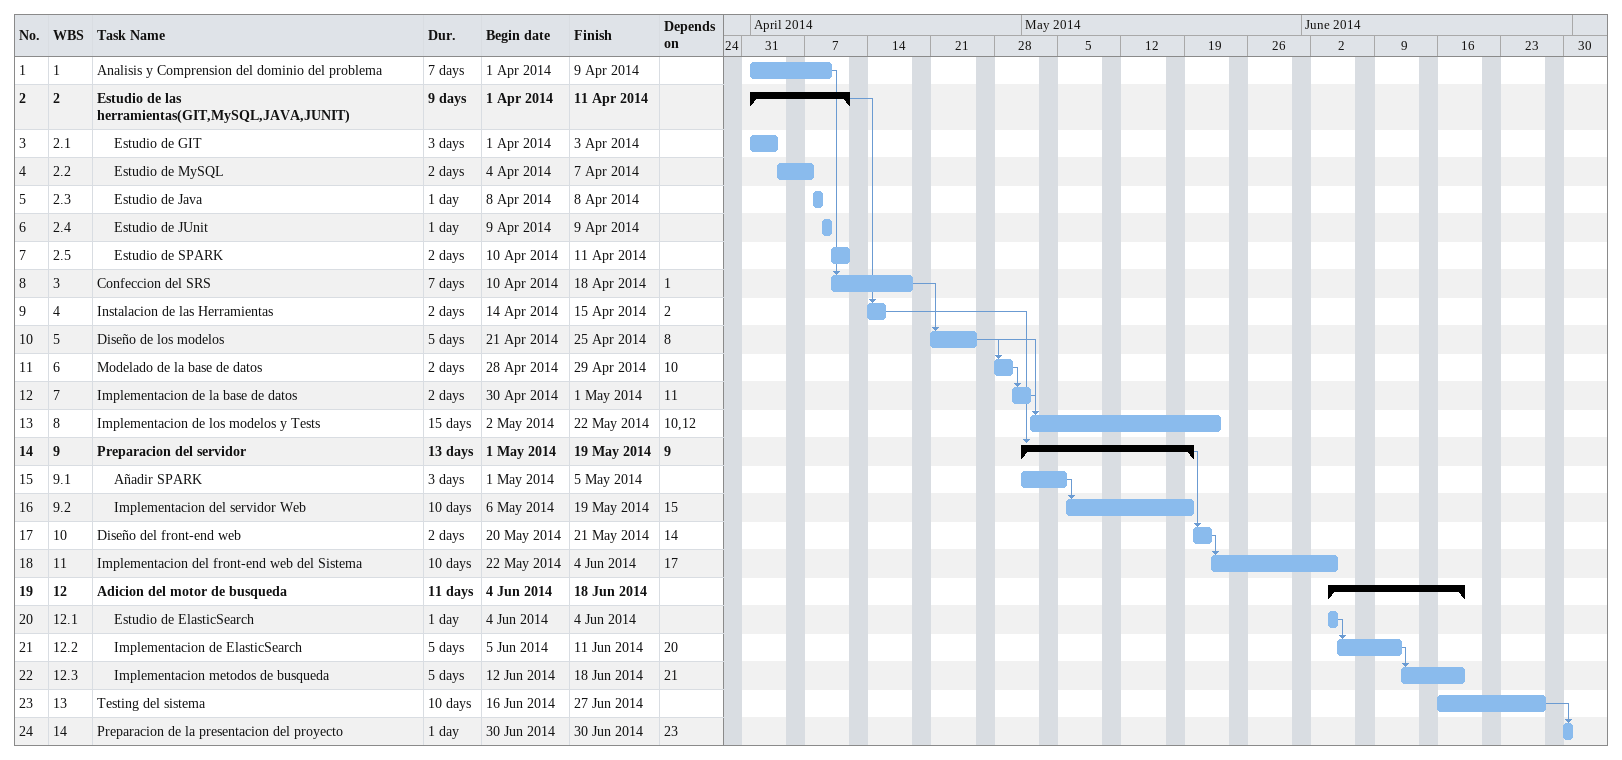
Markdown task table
| ID | WBS | Task | Duration | Start | Finish | Predecessors |
|---|---|---|---|---|---|---|
| 1 | 1 | Analisis y Comprension del dominio del problema | 7d | 2014-04-01 | 2014-04-09 |  |
| 2 | 2 | **Estudio de las herramientas(GIT,MySQL,JAVA,JUNIT)** | 9d | 2014-04-01 | 2014-04-11 |  |
| 3 | 2.1 | Estudio de GIT | 3d | 2014-04-01 | 2014-04-03 |  |
| 4 | 2.2 | Estudio de MySQL | 2d | 2014-04-04 | 2014-04-07 |  |
| 5 | 2.3 | Estudio de Java | 1d | 2014-04-08 | 2014-04-08 |  |
| 6 | 2.4 | Estudio de JUnit | 1d | 2014-04-09 | 2014-04-09 |  |
| 7 | 2.5 | Estudio de SPARK | 2d | 2014-04-10 | 2014-04-11 |  |
| 8 | 3 | Confeccion del SRS | 7d | 2014-04-10 | 2014-04-18 | 1 |
| 9 | 4 | Instalacion de las Herramientas | 2d | 2014-04-14 | 2014-04-15 | 2 |
| 10 | 5 | Diseño de los modelos | 5d | 2014-04-21 | 2014-04-25 | 8 |
| 11 | 6 | Modelado de la base de datos | 2d | 2014-04-28 | 2014-04-29 | 10 |
| 12 | 7 | Implementacion de la base de datos | 2d | 2014-04-30 | 2014-05-01 | 11 |
| 13 | 8 | Implementacion de los modelos y Tests | 15d | 2014-05-02 | 2014-05-22 | 10, 12 |
| 14 | 9 | **Preparacion del servidor** | 13d | 2014-05-01 | 2014-05-19 | 9 |
| 15 | 9.1 | Añadir SPARK | 3d | 2014-05-01 | 2014-05-05 |  |
| 16 | 9.2 | Implementacion del servidor Web | 10d | 2014-05-06 | 2014-05-19 | 15 |
| 17 | 10 | Diseño del front-end web | 2d | 2014-05-20 | 2014-05-21 | 14 |
| 18 | 11 | Implementacion del front-end web del Sistema | 10d | 2014-05-22 | 2014-06-04 | 17 |
| 19 | 12 | **Adicion del motor de busqueda** | 11d | 2014-06-04 | 2014-06-18 |  |
| 20 | 12.1 | Estudio de ElasticSearch | 1d | 2014-06-04 | 2014-06-04 |  |
| 21 | 12.2 | Implementacion de ElasticSearch | 5d | 2014-06-05 | 2014-06-11 | 20 |
| 22 | 12.3 | Implementacion metodos de busqueda | 5d | 2014-06-12 | 2014-06-18 | 21 |
| 23 | 13 | Testing del sistema | 10d | 2014-06-16 | 2014-06-27 |  |
| 24 | 14 | Preparacion de la presentacion del proyecto | 1d | 2014-06-30 | 2014-06-30 | 23 |
